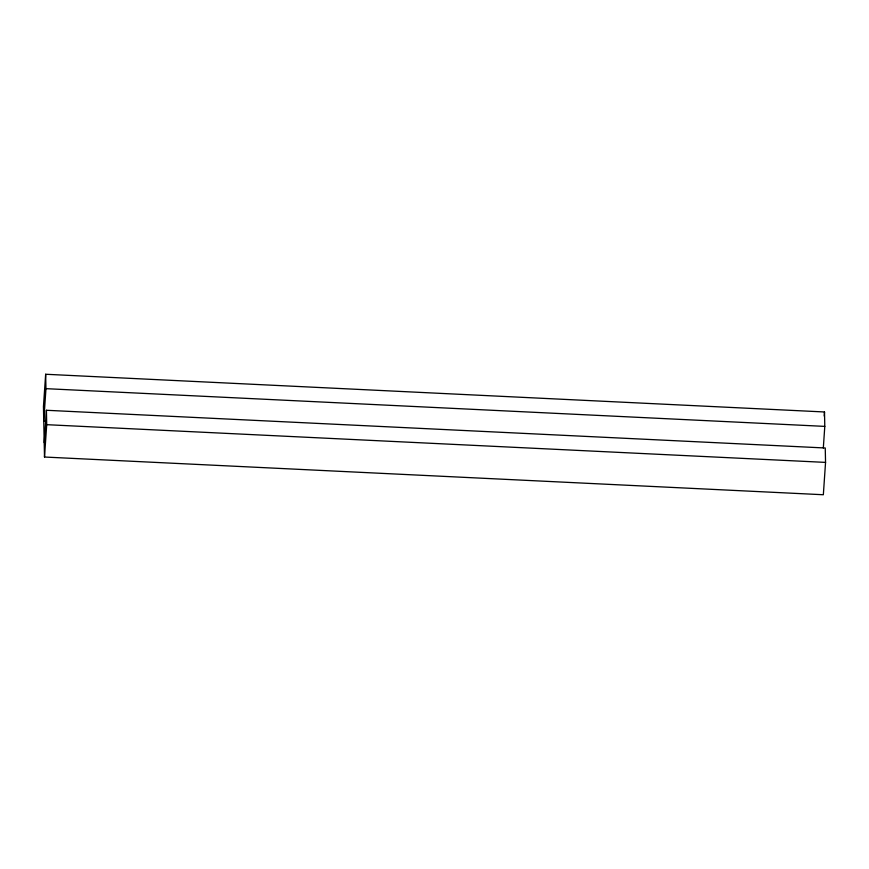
<?xml version="1.0" encoding="UTF-8"?>
<svg xmlns="http://www.w3.org/2000/svg" width="869" height="869" viewBox="0 0 869 869"><rect width="100%" height="100%" fill="white"/><g stroke="black" fill="none" stroke-linecap="round" stroke-linejoin="round"><path stroke-width="1.3" d="M823.323 447.948L824.79 426.386L824.496 411.971L45.655 374.257L43.45 406.605L44.504 457.029L823.345 494.743L825.55 462.395L825.246 447.991L46.415 410.277L44.21 442.614M45.655 374.257L45.959 388.66L43.754 421.009L46.459 421.139M44.504 457.029L46.709 424.68L46.415 410.277M824.214 416.023L824.496 411.971M45.959 388.66L824.79 426.386M46.709 424.68L825.55 462.395"/></g></svg>
